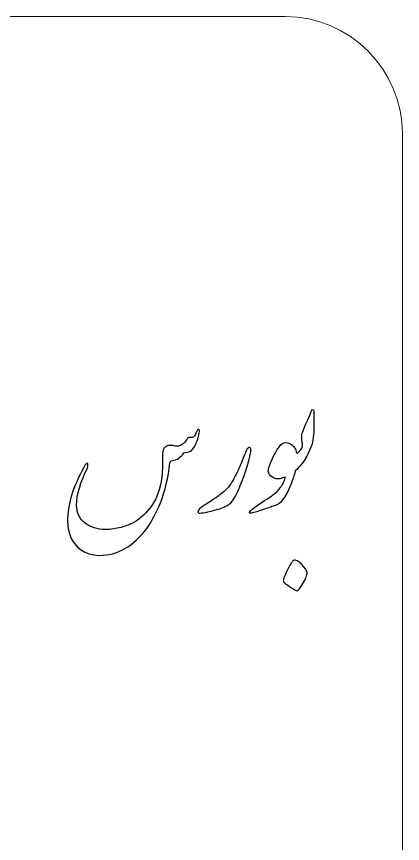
# Model space of a CAD drawing. Header units: millimetres. Extents: x -20 to 89, y -25 to 20.
# Drawn here: x 79.06 to 88.93, y -6.6 to 14.53 of the extents above; entities that cross this region are included whole.
import ezdxf

# ---------------------------------------------------------------- set-up
doc = ezdxf.new("R2010")
doc.units = ezdxf.units.MM
doc.header["$MEASUREMENT"] = 0
doc.layers.add('Layer 1', color=7, linetype='Continuous')

msp = doc.modelspace()

# ---------------------------------------------------------------- linework, layer by layer
at = {"layer": 'Layer 1', "color": 250, "lineweight": 18}
msp.add_open_spline([(52.3255, 14.5272), (52.3255, 14.5272), (85.9255, 14.5272), (85.9255, 14.5272), (87.5778, 14.5272), (88.9255, 13.1795), (88.9255, 11.5272), (88.9255, 11.5272), (88.9255, -22.0728), (88.9255, -22.0728), (88.9255, -23.7251), (87.5778, -25.0728), (85.9255, -25.0728), (85.9255, -25.0728), (52.3255, -25.0728), (52.3255, -25.0728), (50.6732, -25.0728), (49.3255, -23.7251), (49.3255, -22.0728), (49.3255, -22.0728), (49.3255, 11.5272), (49.3255, 11.5272), (49.3255, 13.1795), (50.6732, 14.5272), (52.3255, 14.5272)], degree=3, knots=[0, 0, 0, 0, 0.125, 0.125, 0.125, 0.25, 0.25, 0.25, 0.375, 0.375, 0.375, 0.5, 0.5, 0.5, 0.625, 0.625, 0.625, 0.75, 0.75, 0.75, 0.875, 0.875, 0.875, 1, 1, 1, 1], dxfattribs=at)
at = {"layer": 'Layer 1', "color": 242}
for points, knots in [([(86.1868, 2.9204), (86.239, 2.9733), (86.2891, 3.0265), (86.3372, 3.0801), (86.3922, 3.1412), (86.4582, 3.2509), (86.5351, 3.4086), (86.612, 3.5666), (86.6526, 3.7338), (86.6568, 3.9102), (86.6568, 3.9102), (86.6628, 4.4023), (86.6628, 4.4023), (86.6628, 4.4397), (86.6596, 4.4648), (86.6536, 4.4771), (86.6473, 4.4895), (86.6335, 4.4895), (86.6127, 4.4771), (86.4469, 4.0951), (86.3619, 3.8915), (86.3577, 3.8665), (86.3531, 3.8499), (86.3513, 3.8301), (86.3513, 3.8076), (86.3513, 3.7681), (86.3531, 3.7367), (86.3577, 3.7137), (86.3619, 3.6703), (86.3647, 3.6361), (86.3668, 3.6111), (86.369, 3.5864), (86.3668, 3.5582), (86.3608, 3.5271), (86.3545, 3.4957), (86.3273, 3.4573), (86.2797, 3.4117), (86.26, 3.393), (86.2418, 3.3771), (86.2249, 3.364), (86.2127, 3.4285), (86.1869, 3.4859), (86.1473, 3.5363), (86.0905, 3.609), (86.0189, 3.6453), (85.9338, 3.6453), (85.8841, 3.6453), (85.8336, 3.6121), (85.7825, 3.5458), (85.732, 3.4791), (85.6816, 3.3952), (85.6319, 3.2936), (85.5818, 3.1916), (85.549, 3.1175), (85.5334, 3.0706), (85.5179, 3.0237), (85.5059, 2.9828), (85.4978, 2.9475), (85.4893, 2.8896), (85.5112, 2.8364), (85.5631, 2.7887), (85.6153, 2.7408), (85.6791, 2.7161), (85.7564, 2.714), (85.7853, 2.714), (85.815, 2.7217), (85.8449, 2.7372), (85.8753, 2.7528), (85.9049, 2.7584), (85.9338, 2.7545), (85.907, 2.6589), (85.865, 2.5732), (85.8079, 2.4973), (85.7507, 2.4215), (85.6943, 2.364), (85.6393, 2.3245), (85.5846, 2.285), (85.4622, 2.2021), (85.2734, 2.0751), (85.0843, 1.9488), (84.9983, 1.874), (85.0149, 1.8511), (85.0149, 1.8426), (85.0233, 1.8387), (85.0399, 1.8387), (85.0667, 1.8387), (85.1524, 1.862), (85.2967, 1.9086), (85.4414, 1.9555), (85.5486, 1.9918), (85.6195, 2.0176), (85.6901, 2.0437), (85.7426, 2.068), (85.7783, 2.0909), (85.8132, 2.1135), (85.8622, 2.1728), (85.9247, 2.2684), (85.9871, 2.364), (86.0545, 2.5125), (86.1272, 2.714), (86.1437, 2.7595), (86.1586, 2.8089), (86.1723, 2.8618), (86.1723, 2.8618), (86.1868, 2.9204), (86.1868, 2.9204)], [0, 0, 0, 0, 0.0285714, 0.0285714, 0.0285714, 0.0571429, 0.0571429, 0.0571429, 0.0857143, 0.0857143, 0.0857143, 0.1142857, 0.1142857, 0.1142857, 0.1428571, 0.1428571, 0.1428571, 0.1714286, 0.1714286, 0.1714286, 0.2, 0.2, 0.2, 0.2285714, 0.2285714, 0.2285714, 0.2571429, 0.2571429, 0.2571429, 0.2857143, 0.2857143, 0.2857143, 0.3142857, 0.3142857, 0.3142857, 0.3428571, 0.3428571, 0.3428571, 0.3714286, 0.3714286, 0.3714286, 0.4, 0.4, 0.4, 0.4285714, 0.4285714, 0.4285714, 0.4571429, 0.4571429, 0.4571429, 0.4857143, 0.4857143, 0.4857143, 0.5142857, 0.5142857, 0.5142857, 0.5428571, 0.5428571, 0.5428571, 0.5714286, 0.5714286, 0.5714286, 0.6, 0.6, 0.6, 0.6285714, 0.6285714, 0.6285714, 0.6571429, 0.6571429, 0.6571429, 0.6857143, 0.6857143, 0.6857143, 0.7142857, 0.7142857, 0.7142857, 0.7428571, 0.7428571, 0.7428571, 0.7714286, 0.7714286, 0.7714286, 0.8, 0.8, 0.8, 0.8285714, 0.8285714, 0.8285714, 0.8571429, 0.8571429, 0.8571429, 0.8857143, 0.8857143, 0.8857143, 0.9142857, 0.9142857, 0.9142857, 0.9428571, 0.9428571, 0.9428571, 0.9714286, 0.9714286, 0.9714286, 1, 1, 1, 1]), ([(83.7314, 3.8915), (83.7106, 3.7751), (83.6792, 3.6738), (83.6362, 3.5877), (83.5939, 3.5017), (83.5501, 3.4477), (83.5057, 3.4258), (83.4609, 3.404), (83.4044, 3.3888), (83.336, 3.3807), (83.3025, 3.3285), (83.2612, 3.2844), (83.2111, 3.248), (83.1614, 3.2117), (83.0919, 3.1873), (83.0026, 3.175), (82.9984, 3.175), (82.992, 3.1584), (82.9839, 3.1253), (82.9402, 2.7471), (82.859, 2.4066), (82.7408, 2.1033), (82.6495, 1.8708), (82.5324, 1.6528), (82.3888, 1.4492), (82.0522, 0.9945), (81.6486, 0.7648), (81.177, 0.7606), (80.9318, 0.7712), (80.7378, 0.852), (80.5942, 1.0037), (80.451, 1.1532), (80.3751, 1.3621), (80.367, 1.6298), (80.3649, 2.0535), (80.5042, 2.5135), (80.7843, 3.0099), (80.8387, 3.1097), (80.8708, 3.1408), (80.881, 3.1034), (80.8912, 3.0681), (80.8902, 3.0318), (80.8778, 2.9944), (80.6933, 2.6285), (80.5984, 2.3132), (80.5942, 2.0472), (80.6048, 1.8436), (80.6782, 1.6895), (80.814, 1.5847), (80.9501, 1.4799), (81.1251, 1.4263), (81.3389, 1.4242), (81.6088, 1.4242), (81.8688, 1.4958), (82.1178, 1.6394), (82.3027, 1.7639), (82.4512, 1.9184), (82.563, 2.1033), (82.7271, 2.3629), (82.804, 2.7203), (82.7938, 3.175), (82.7938, 3.175), (82.7938, 3.3711), (82.7938, 3.3711), (82.8019, 3.502), (82.8675, 3.5683), (82.9899, 3.5705), (83.021, 3.5705), (83.0523, 3.5676), (83.0834, 3.5613), (83.1148, 3.5549), (83.1374, 3.5521), (83.1518, 3.5521), (83.2266, 3.5521), (83.2862, 3.5754), (83.331, 3.622), (83.3758, 3.6689), (83.4097, 3.714), (83.4323, 3.7574), (83.4408, 3.7701), (83.4718, 3.774), (83.5258, 3.7701), (83.5614, 3.7701), (83.5893, 3.7857), (83.6097, 3.8167), (83.6309, 3.8477), (83.6475, 3.8809), (83.6598, 3.9165), (83.6803, 3.9663), (83.7025, 3.9871), (83.7251, 3.9786), (83.7378, 3.9744), (83.7396, 3.9455), (83.7314, 3.8915)], [0, 0, 0, 0, 0.0322581, 0.0322581, 0.0322581, 0.0645161, 0.0645161, 0.0645161, 0.0967742, 0.0967742, 0.0967742, 0.1290323, 0.1290323, 0.1290323, 0.1612903, 0.1612903, 0.1612903, 0.1935484, 0.1935484, 0.1935484, 0.2258065, 0.2258065, 0.2258065, 0.2580645, 0.2580645, 0.2580645, 0.2903226, 0.2903226, 0.2903226, 0.3225806, 0.3225806, 0.3225806, 0.3548387, 0.3548387, 0.3548387, 0.3870968, 0.3870968, 0.3870968, 0.4193548, 0.4193548, 0.4193548, 0.4516129, 0.4516129, 0.4516129, 0.483871, 0.483871, 0.483871, 0.516129, 0.516129, 0.516129, 0.5483871, 0.5483871, 0.5483871, 0.5806452, 0.5806452, 0.5806452, 0.6129032, 0.6129032, 0.6129032, 0.6451613, 0.6451613, 0.6451613, 0.6774194, 0.6774194, 0.6774194, 0.7096774, 0.7096774, 0.7096774, 0.7419355, 0.7419355, 0.7419355, 0.7741935, 0.7741935, 0.7741935, 0.8064516, 0.8064516, 0.8064516, 0.8387097, 0.8387097, 0.8387097, 0.8709677, 0.8709677, 0.8709677, 0.9032258, 0.9032258, 0.9032258, 0.9354839, 0.9354839, 0.9354839, 0.9677419, 0.9677419, 0.9677419, 1, 1, 1, 1]), ([(85.0523, 3.4554), (85.0502, 3.3993), (85.0294, 3.2977), (84.9884, 3.1502), (84.9482, 3.0027), (84.8953, 2.8415), (84.8297, 2.6672), (84.7644, 2.4926), (84.7069, 2.3607), (84.6568, 2.2718), (84.6067, 2.1822), (84.5524, 2.1144), (84.4931, 2.0675), (84.4342, 2.021), (84.3386, 1.9783), (84.2067, 1.9398), (84.0747, 1.9014), (83.9689, 1.8753), (83.8888, 1.8619), (83.8091, 1.8484), (83.7586, 1.8417), (83.7378, 1.8417), (83.717, 1.8439), (83.7047, 1.852), (83.7004, 1.8668), (83.6962, 1.8813), (83.7026, 1.8996), (83.7191, 1.9225), (83.7421, 1.9578), (83.7996, 2.004), (83.892, 2.0612), (83.9844, 2.1183), (84.0917, 2.1899), (84.2144, 2.2764), (84.3372, 2.3624), (84.4243, 2.4376), (84.4762, 2.5021), (84.5281, 2.5664), (84.587, 2.663), (84.6522, 2.7918), (84.7175, 2.9205), (84.7768, 3.0504), (84.8297, 3.1812), (84.8829, 3.3121), (84.9207, 3.4014), (84.9433, 3.449), (84.9662, 3.497), (84.9913, 3.5199), (85.0181, 3.5178), (85.041, 3.5136), (85.0523, 3.4927), (85.0523, 3.4554)], [0, 0, 0, 0, 0.0588235, 0.0588235, 0.0588235, 0.1176471, 0.1176471, 0.1176471, 0.1764706, 0.1764706, 0.1764706, 0.2352941, 0.2352941, 0.2352941, 0.2941176, 0.2941176, 0.2941176, 0.3529412, 0.3529412, 0.3529412, 0.4117647, 0.4117647, 0.4117647, 0.4705882, 0.4705882, 0.4705882, 0.5294118, 0.5294118, 0.5294118, 0.5882353, 0.5882353, 0.5882353, 0.6470588, 0.6470588, 0.6470588, 0.7058824, 0.7058824, 0.7058824, 0.7647059, 0.7647059, 0.7647059, 0.8235294, 0.8235294, 0.8235294, 0.8823529, 0.8823529, 0.8823529, 0.9411765, 0.9411765, 0.9411765, 1, 1, 1, 1]), ([(85.9975, 0.4103), (86.0754, 0.5627), (86.1262, 0.6393), (86.1488, 0.6393), (86.1943, 0.658), (86.2607, 0.623), (86.3481, 0.5348), (86.4356, 0.4467), (86.4818, 0.3775), (86.4882, 0.3278), (86.4882, 0.2611), (86.4519, 0.1658), (86.3792, 0.041), (86.3065, -0.0836), (86.2536, -0.1457), (86.2204, -0.1457), (86.2081, -0.1397), (86.1647, -0.1121), (86.0913, -0.0635), (86.0176, -0.0144), (85.9629, 0.0226), (85.9276, 0.0473), (85.8962, 0.0681), (85.8807, 0.09), (85.8807, 0.1126), (85.8807, 0.1584), (85.9199, 0.2576), (85.9975, 0.4103)], [0, 0, 0, 0, 0.1111111, 0.1111111, 0.1111111, 0.2222222, 0.2222222, 0.2222222, 0.3333333, 0.3333333, 0.3333333, 0.4444444, 0.4444444, 0.4444444, 0.5555556, 0.5555556, 0.5555556, 0.6666667, 0.6666667, 0.6666667, 0.7777778, 0.7777778, 0.7777778, 0.8888889, 0.8888889, 0.8888889, 1, 1, 1, 1])]:
    msp.add_open_spline(points, degree=3, knots=knots, dxfattribs=at)

doc.saveas('drawing.dxf')
